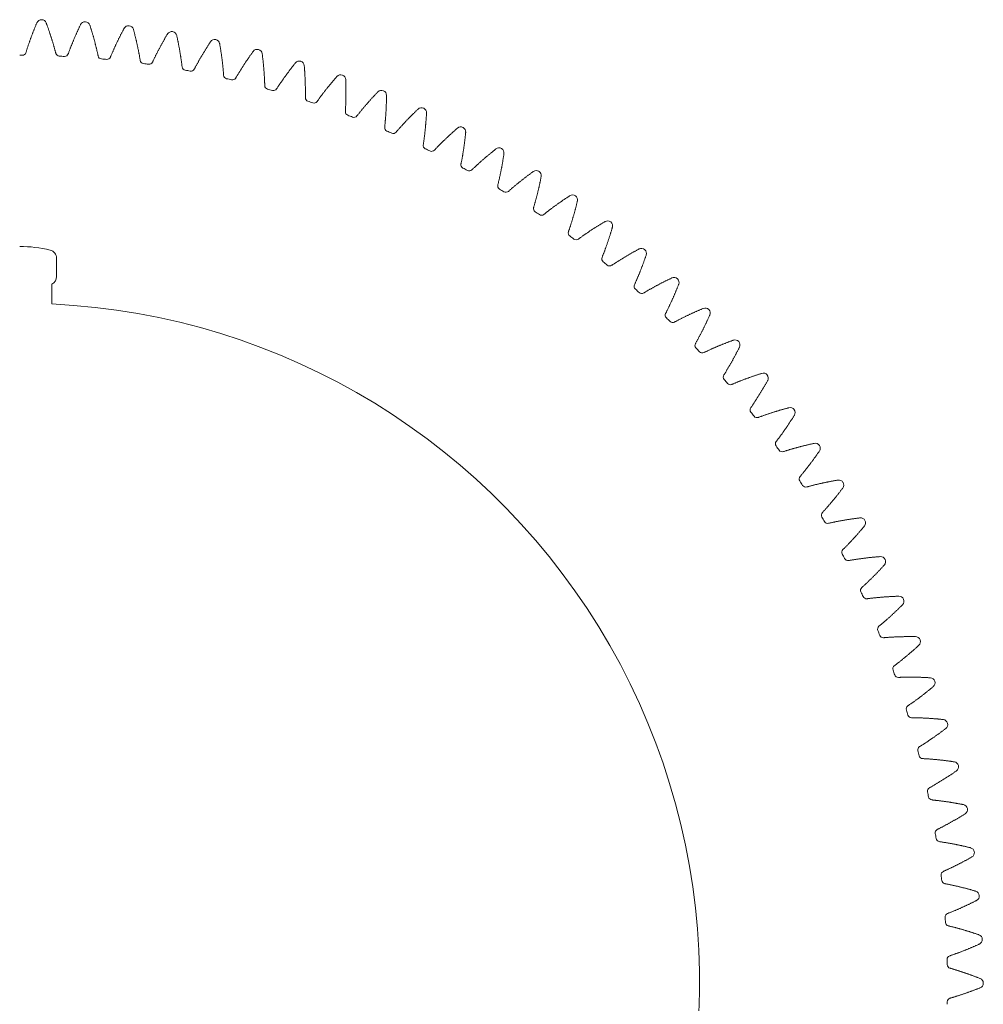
# Model space of a CAD drawing. Header units: inches. Extents: x -90 to 90, y -90 to 90.
# Drawn here: x 0 to 90, y -2 to 90 of the extents above; entities that cross this region are included whole.
import ezdxf

# ---------------------------------------------------------------- set-up
doc = ezdxf.new("R2010")
doc.units = ezdxf.units.IN
doc.header["$MEASUREMENT"] = 0
doc.layers.add('1', color=7, linetype='Continuous')

msp = doc.modelspace()

# ---------------------------------------------------------------- linework, layer by layer
at = {"layer": '1', "color": 7, "linetype": 'Continuous', "lineweight": 18}
for p, q in [((3.45, 67.682), (3.45, 66)), ((3.011, 65.286), (3.011, 63.429))]:
    msp.add_line(p, q, dxfattribs=at)
for centre, radius, start, end in [((2.033, 89.517), 0.46, 88.69928, 157.00375), ((0, 0), 90, 88.69565, 88.69928), ((6.105, 89.332), 0.46, 86.09058, 154.39505), ((0, 0), 90, 86.08696, 86.09058), ((10.164, 88.961), 0.46, 83.48189, 151.78636), ((0, 0), 90, 83.47826, 83.48189), ((14.203, 88.406), 0.46, 80.87319, 149.17766), ((0, 0), 90, 80.86957, 80.87319), ((18.212, 87.668), 0.46, 78.2645, 146.56897), ((0, 0), 90, 78.26087, 78.2645), ((0, 0), 86.65, 89.83979, 90), ((0.243, 87), 0.35, 269.83979, 342.83662), ((0, 0), 86.65, 87.23109, 87.3913), ((4.203, 86.898), 0.35, 267.23109, 340.22792), ((8.154, 86.617), 0.35, 264.62239, 337.61923), ((22.183, 86.749), 0.46, 75.6558, 143.96027), ((0, 0), 90, 75.65217, 75.6558), ((0, 0), 86.65, 84.62239, 84.78261), ((0, 0), 86.65, 82.0137, 82.17391), ((12.087, 86.156), 0.35, 262.0137, 335.01053), ((26.109, 85.649), 0.46, 73.0471, 141.35158), ((0, 0), 90, 73.04348, 73.0471), ((0, 0), 86.65, 79.405, 79.56522), ((15.996, 85.517), 0.35, 259.405, 332.40184), ((29.98, 84.372), 0.46, 70.43841, 138.74288), ((0, 0), 90, 70.43478, 70.43841), ((0, 0), 86.65, 76.79631, 76.95652), ((19.872, 84.7), 0.35, 256.79631, 329.79314), ((0, 0), 86.65, 74.18761, 74.34783), ((23.706, 83.708), 0.35, 254.18761, 327.18445), ((33.789, 82.92), 0.46, 67.82971, 136.13418), ((0, 0), 90, 67.82609, 67.82971), ((0, 0), 86.65, 71.57892, 71.73913), ((27.492, 82.542), 0.35, 251.57892, 324.57575), ((0, 0), 86.65, 68.97022, 69.13044), ((31.22, 81.205), 0.35, 248.97022, 321.96705), ((37.528, 81.296), 0.46, 65.22102, 133.52549), ((0, 0), 90, 65.21739, 65.22102), ((0, 0), 86.65, 66.36152, 66.52174), ((34.884, 79.7), 0.35, 246.36152, 319.35836), ((41.189, 79.504), 0.46, 62.61232, 130.91679), ((0, 0), 90, 62.6087, 62.61232), ((0, 0), 86.65, 63.75283, 63.91304), ((38.475, 78.03), 0.35, 243.75283, 316.74966), ((44.765, 77.547), 0.46, 60.00363, 128.3081), ((0, 0), 90, 60, 60.00363), ((0, 0), 86.65, 61.14413, 61.30435), ((41.987, 76.198), 0.35, 241.14413, 314.14097), ((48.248, 75.429), 0.46, 57.39493, 125.6994), ((0, 0), 90, 57.3913, 57.39493), ((0, 0), 86.65, 58.53544, 58.69565), ((45.411, 74.208), 0.35, 238.53544, 311.53227), ((51.631, 73.155), 0.46, 54.78623, 123.09071), ((0, 0), 90, 54.78261, 54.78623), ((0, 0), 86.65, 55.92674, 56.08696), ((48.742, 72.064), 0.35, 235.92674, 308.92358), ((54.907, 70.729), 0.46, 52.17754, 120.48201), ((0, 0), 90, 52.17391, 52.17754), ((0, 0), 86.65, 53.31805, 53.47826), ((51.971, 69.771), 0.35, 233.31805, 306.31488), ((58.07, 68.157), 0.46, 49.56884, 117.87332), ((0, 0), 90, 49.56522, 49.56884), ((0, 0), 86.65, 50.70935, 50.86957), ((55.093, 67.333), 0.35, 230.70935, 303.70618), ((61.112, 65.443), 0.46, 46.96015, 115.26462), ((0, 0), 90, 46.95652, 46.96015), ((0, 0), 86.65, 48.10065, 48.26087), ((58.101, 64.756), 0.35, 228.10065, 301.09749), ((64.027, 62.594), 0.46, 44.35145, 112.65593), ((0, 0), 90, 44.34783, 44.35145), ((0, 0), 86.65, 45.49196, 45.65217), ((60.988, 62.044), 0.35, 225.49196, 298.48879), ((66.81, 59.615), 0.46, 41.74276, 110.04723), ((0, 0), 90, 41.73913, 41.74276), ((0, 0), 86.65, 42.88326, 43.04348), ((63.749, 59.204), 0.35, 222.88326, 295.8801), ((0, 0), 86.65, 40.27457, 40.43478), ((69.454, 56.512), 0.46, 39.13406, 107.43853), ((0, 0), 90, 39.13043, 39.13406), ((66.377, 56.241), 0.35, 220.27457, 293.2714), ((71.954, 53.292), 0.46, 36.52537, 104.82984), ((0, 0), 90, 36.52174, 36.52537), ((0, 0), 86.65, 37.66587, 37.82609), ((68.868, 53.162), 0.35, 217.66587, 290.66271), ((0, 0), 86.65, 35.05718, 35.21739), ((71.216, 49.972), 0.35, 215.05718, 288.05401), ((74.305, 49.962), 0.46, 33.91667, 102.22114), ((0, 0), 90, 33.91304, 33.91667), ((76.502, 46.528), 0.46, 31.30797, 99.61245), ((0, 0), 86.65, 32.44848, 32.6087), ((73.417, 46.679), 0.35, 212.44848, 285.44532), ((0, 0), 90, 31.30435, 31.30797), ((0, 0), 86.65, 29.83979, 30), ((78.54, 42.998), 0.46, 28.69928, 97.00375), ((0, 0), 90, 28.69565, 28.69928), ((75.466, 43.289), 0.35, 209.83979, 282.83662), ((0, 0), 86.65, 27.23109, 27.3913), ((77.358, 39.81), 0.35, 207.23109, 280.22792), ((80.416, 39.379), 0.46, 26.09058, 94.39505), ((0, 0), 90, 26.08696, 26.09058), ((0, 0), 86.65, 24.62239, 24.78261), ((79.089, 36.247), 0.35, 204.62239, 277.61923), ((82.125, 35.678), 0.46, 23.48189, 91.78636), ((0, 0), 90, 23.47826, 23.48189), ((0, 0), 86.65, 22.0137, 22.17391), ((80.657, 32.61), 0.35, 202.0137, 275.01053), ((83.664, 31.903), 0.46, 20.87319, 89.17766), ((0, 0), 90, 20.86957, 20.87319), ((0, 0), 86.65, 19.405, 19.56522), ((82.058, 28.905), 0.35, 199.405, 272.40184), ((85.029, 28.062), 0.46, 18.2645, 86.56897), ((0, 0), 90, 18.26087, 18.2645), ((0, 0), 86.65, 16.79631, 16.95652), ((83.288, 25.14), 0.35, 196.79631, 269.79314), ((86.218, 24.163), 0.46, 15.6558, 83.96027), ((0, 0), 90, 15.65217, 15.6558), ((0, 0), 86.65, 14.18761, 14.34783), ((84.346, 21.324), 0.35, 194.18761, 267.18445), ((87.229, 20.214), 0.46, 13.04711, 81.35158), ((0, 0), 90, 13.04348, 13.04711), ((0, 0), 86.65, 11.57892, 11.73913), ((85.229, 17.462), 0.35, 191.57892, 264.57575), ((88.058, 16.223), 0.46, 10.43841, 78.74288), ((0, 0), 90, 10.43478, 10.43841), ((0, 0), 86.65, 8.97022, 9.13044), ((85.936, 13.565), 0.35, 188.97022, 261.96705), ((88.705, 12.198), 0.46, 7.82971, 76.13419), ((0, 0), 90, 7.82609, 7.82971), ((0, 0), 86.65, 6.36152, 6.52174), ((86.464, 9.64), 0.35, 186.36152, 259.35836), ((89.169, 8.148), 0.46, 5.22102, 73.52549), ((0, 0), 90, 5.21739, 5.22102), ((0, 0), 86.65, 3.75283, 3.91304), ((86.813, 5.694), 0.35, 183.75283, 256.74966), ((89.447, 4.081), 0.46, 2.61232, 70.91679), ((0, 0), 90, 2.6087, 2.61232), ((0, 0), 86.65, 1.14413, 1.30435), ((86.983, 1.737), 0.35, 181.14413, 254.14097), ((89.54, 0.006), 0.46, 0.00363, 68.3081), ((0, 0), 90, 0, 0.00363)]:
    msp.add_arc(centre, radius, start, end, dxfattribs=at)
at = {"layer": '1', "color": 7, "linetype": 'Continuous', "lineweight": 18, "extrusion": (0, 0, -1)}
for centre, radius, start, end in [((0, 0), 90, 91.30435, 91.30797), ((-2.044, 89.517), 0.46, 91.30797, 159.61245), ((0, 0), 90, 93.91304, 93.91667), ((-6.116, 89.331), 0.46, 93.91667, 162.22114), ((0, 0), 90, 96.52174, 96.52537), ((-10.176, 88.96), 0.46, 96.52537, 164.82984), ((0, 0), 90, 99.13043, 99.13406), ((-14.214, 88.405), 0.46, 99.13406, 167.43853), ((0, 0), 90, 101.73913, 101.74276), ((-18.223, 87.666), 0.46, 101.74276, 170.04723), ((-3.717, 86.921), 0.35, 272.44848, 345.44532), ((0, 0), 86.65, 92.44848, 92.6087), ((-7.669, 86.661), 0.35, 275.05718, 348.05401), ((0, 0), 90, 104.34783, 104.35145), ((-22.194, 86.746), 0.46, 104.35145, 172.65593), ((0, 0), 86.65, 95.05718, 95.21739), ((-11.605, 86.222), 0.35, 277.66587, 350.66271), ((0, 0), 86.65, 97.66587, 97.82609), ((-15.518, 85.605), 0.35, 280.27457, 353.2714), ((0, 0), 90, 106.95652, 106.96015), ((-26.119, 85.646), 0.46, 106.96015, 175.26462), ((0, 0), 86.65, 100.27457, 100.43478), ((-19.398, 84.81), 0.35, 282.88326, 355.8801), ((0, 0), 90, 109.56522, 109.56884), ((-29.99, 84.368), 0.46, 109.56884, 177.87332), ((0, 0), 86.65, 102.88326, 103.04348), ((-23.238, 83.839), 0.35, 285.49196, 358.48879), ((0, 0), 86.65, 105.49196, 105.65217), ((0, 0), 90, 112.17391, 112.17754), ((-33.799, 82.916), 0.46, 112.17754, 180.48201), ((-27.03, 82.695), 0.35, 288.10065, 1.09749), ((0, 0), 86.65, 108.10065, 108.26087), ((-30.766, 81.379), 0.35, 290.70935, 3.70618), ((0, 0), 86.65, 110.70935, 110.86956), ((0, 0), 90, 114.78261, 114.78624), ((-37.538, 81.291), 0.46, 114.78624, 183.09071), ((-34.438, 79.894), 0.35, 293.31805, 6.31488), ((0, 0), 86.65, 113.31805, 113.47826), ((0, 0), 90, 117.3913, 117.39493), ((-41.199, 79.499), 0.46, 117.39493, 185.6994), ((-38.038, 78.244), 0.35, 295.92674, 8.92358), ((0, 0), 86.65, 115.92674, 116.08696), ((0, 0), 90, 120, 120.00363), ((-44.775, 77.541), 0.46, 120.00363, 188.3081), ((-41.56, 76.431), 0.35, 298.53544, 11.53227), ((0, 0), 86.65, 118.53544, 118.69565), ((0, 0), 90, 122.6087, 122.61232), ((-48.258, 75.423), 0.46, 122.61232, 190.91679), ((-44.996, 74.461), 0.35, 301.14413, 14.14097), ((0, 0), 86.65, 121.14413, 121.30435), ((0, 0), 90, 125.21739, 125.22102), ((-51.641, 73.148), 0.46, 125.22102, 193.52549), ((-48.338, 72.335), 0.35, 303.75283, 16.74966), ((0, 0), 86.65, 123.75283, 123.91304), ((0, 0), 90, 127.82609, 127.82971), ((-54.916, 70.722), 0.46, 127.82971, 196.13419), ((-51.58, 70.06), 0.35, 306.36152, 19.35836), ((0, 0), 86.65, 126.36152, 126.52174), ((0, 56.8), 12, 90, 103.68638), ((-2.65, 67.682), 0.8, 103.68638, 180), ((0, 0), 90, 130.43478, 130.43841), ((-58.078, 68.149), 0.46, 130.43841, 198.74288), ((-54.716, 67.64), 0.35, 308.97022, 21.96705), ((0, 0), 86.65, 128.97022, 129.13043), ((-2.65, 66), 0.8, 180, 243.17609), ((0, 0), 90, 133.04348, 133.0471), ((-61.12, 65.435), 0.46, 133.0471, 201.35158), ((-57.738, 65.08), 0.35, 311.57892, 24.57575), ((0, 0), 86.65, 131.57892, 131.73913), ((0, 0), 63.5, 92.71783, 207.74368), ((-60.64, 62.384), 0.35, 314.18761, 27.18444), ((0, 0), 90, 135.65217, 135.6558), ((-64.035, 62.586), 0.46, 135.6558, 203.96027), ((0, 0), 86.65, 134.18761, 134.34783), ((0, 0), 90, 138.26087, 138.2645), ((-66.817, 59.606), 0.46, 138.2645, 206.56897), ((-63.416, 59.56), 0.35, 316.79631, 29.79314), ((0, 0), 86.65, 136.79631, 136.95652), ((-66.062, 56.612), 0.35, 319.405, 32.40184), ((0, 0), 86.65, 139.405, 139.56522), ((0, 0), 90, 140.86957, 140.87319), ((-69.461, 56.503), 0.46, 140.87319, 209.17766), ((-68.57, 53.546), 0.35, 322.0137, 35.01053), ((0, 0), 86.65, 142.0137, 142.17391), ((0, 0), 90, 143.47826, 143.48189), ((-71.961, 53.283), 0.46, 143.48189, 211.78636), ((-70.936, 50.37), 0.35, 324.62239, 37.61923), ((0, 0), 86.65, 144.62239, 144.78261), ((0, 0), 90, 146.08696, 146.09058), ((-74.311, 49.953), 0.46, 146.09058, 214.39505), ((-73.155, 47.089), 0.35, 327.23109, 40.22792), ((0, 0), 86.65, 147.23109, 147.3913), ((-76.508, 46.519), 0.46, 148.69928, 217.00375), ((0, 0), 90, 148.69565, 148.69928), ((-75.222, 43.711), 0.35, 329.83979, 42.83662), ((0, 0), 86.65, 149.83979, 150), ((-78.546, 42.988), 0.46, 151.30797, 219.61245), ((0, 0), 90, 151.30435, 151.30797), ((-77.134, 40.242), 0.35, 332.44848, 45.44531), ((0, 0), 86.65, 152.44848, 152.6087), ((-80.421, 39.369), 0.46, 153.91667, 222.22114), ((0, 0), 90, 153.91304, 153.91667), ((-78.885, 36.689), 0.35, 335.05718, 48.05401), ((0, 0), 86.65, 155.05718, 155.21739), ((-82.129, 35.668), 0.46, 156.52537, 224.82984), ((0, 0), 90, 156.52174, 156.52537), ((-80.474, 33.061), 0.35, 337.66587, 50.66271), ((0, 0), 86.65, 157.66587, 157.82609), ((-83.668, 31.893), 0.46, 159.13406, 227.43853), ((0, 0), 90, 159.13043, 159.13406), ((-81.895, 29.364), 0.35, 340.27457, 53.2714), ((0, 0), 86.65, 160.27457, 160.43478), ((-85.033, 28.051), 0.46, 161.74276, 230.04723), ((0, 0), 90, 161.73913, 161.74276), ((-83.147, 25.606), 0.35, 342.88326, 55.8801), ((0, 0), 86.65, 162.88326, 163.04348), ((-86.221, 24.152), 0.46, 164.35145, 232.65593), ((0, 0), 90, 164.34783, 164.35145), ((-84.226, 21.795), 0.35, 345.49196, 58.48879), ((0, 0), 86.65, 165.49196, 165.65217), ((-87.231, 20.203), 0.46, 166.96015, 235.26462), ((0, 0), 90, 166.95652, 166.96015), ((-85.13, 17.939), 0.35, 348.10065, 61.09749), ((0, 0), 86.65, 168.10065, 168.26087), ((-88.06, 16.212), 0.46, 169.56884, 237.87332), ((0, 0), 90, 169.56522, 169.56884), ((-85.859, 14.046), 0.35, 350.70935, 63.70618), ((0, 0), 86.65, 170.70935, 170.86956), ((-88.707, 12.187), 0.46, 172.17754, 240.48201), ((0, 0), 90, 172.17391, 172.17754), ((-86.409, 10.123), 0.35, 353.31805, 66.31488), ((0, 0), 86.65, 173.31805, 173.47826), ((-89.17, 8.137), 0.46, 174.78624, 243.09071), ((0, 0), 90, 174.78261, 174.78624), ((-86.78, 6.18), 0.35, 355.92674, 68.92358), ((0, 0), 86.65, 175.92674, 176.08696), ((-89.447, 4.07), 0.46, 177.39493, 245.6994), ((0, 0), 90, 177.3913, 177.39493), ((-86.972, 2.224), 0.35, 358.53544, 71.53227), ((0, 0), 86.65, 178.53544, 178.69565), ((0, 0), 90, 180, 180.00363), ((-89.54, -0.006), 0.46, 180.00363, 248.3081), ((0, 0), 86.65, 181.14413, 181.30435), ((-86.983, -1.737), 0.35, 1.14413, 74.14097)]:
    msp.add_arc(centre, radius, start, end, dxfattribs=at)
at = {"layer": '1', "color": 7, "linetype": 'Continuous', "lineweight": 18}
for points in [[(0.578, 86.896), (0.587, 86.925), (0.607, 86.991), (0.64, 87.094), (0.675, 87.206), (0.712, 87.317), (0.748, 87.429), (0.786, 87.54), (0.823, 87.651), (0.862, 87.763), (0.901, 87.874), (0.94, 87.985), (0.98, 88.096), (1.02, 88.208), (1.061, 88.319), (1.103, 88.43), (1.145, 88.541), (1.187, 88.652), (1.23, 88.763), (1.273, 88.874), (1.317, 88.985), (1.361, 89.096), (1.406, 89.207), (1.451, 89.318), (1.497, 89.429), (1.543, 89.54), (1.581, 89.629), (1.603, 89.681), (1.609, 89.697)], [(3.378, 86.833), (3.37, 86.862), (3.353, 86.929), (3.325, 87.033), (3.295, 87.146), (3.263, 87.259), (3.232, 87.372), (3.2, 87.485), (3.167, 87.598), (3.134, 87.711), (3.1, 87.824), (3.066, 87.937), (3.031, 88.05), (2.995, 88.163), (2.96, 88.275), (2.923, 88.388), (2.887, 88.501), (2.849, 88.614), (2.812, 88.727), (2.773, 88.84), (2.735, 88.953), (2.695, 89.066), (2.656, 89.179), (2.616, 89.292), (2.575, 89.405), (2.534, 89.518), (2.501, 89.608), (2.481, 89.661), (2.475, 89.677)], [(4.532, 86.78), (4.542, 86.808), (4.566, 86.873), (4.603, 86.975), (4.644, 87.085), (4.685, 87.194), (4.727, 87.304), (4.769, 87.413), (4.812, 87.523), (4.855, 87.632), (4.899, 87.742), (4.944, 87.851), (4.989, 87.96), (5.034, 88.07), (5.08, 88.179), (5.126, 88.288), (5.173, 88.397), (5.221, 88.506), (5.268, 88.615), (5.317, 88.724), (5.366, 88.833), (5.415, 88.942), (5.465, 89.051), (5.515, 89.16), (5.566, 89.268), (5.617, 89.377), (5.658, 89.464), (5.683, 89.516), (5.69, 89.53)], [(7.327, 86.589), (7.32, 86.618), (7.306, 86.686), (7.283, 86.792), (7.258, 86.906), (7.232, 87.02), (7.205, 87.134), (7.178, 87.249), (7.151, 87.363), (7.122, 87.477), (7.094, 87.592), (7.065, 87.706), (7.035, 87.82), (7.005, 87.935), (6.974, 88.049), (6.943, 88.164), (6.912, 88.278), (6.88, 88.393), (6.847, 88.507), (6.814, 88.622), (6.78, 88.736), (6.746, 88.851), (6.712, 88.966), (6.677, 89.08), (6.642, 89.195), (6.606, 89.309), (6.576, 89.402), (6.559, 89.456), (6.554, 89.471)], [(8.477, 86.484), (8.489, 86.512), (8.515, 86.576), (8.557, 86.675), (8.603, 86.783), (8.649, 86.891), (8.696, 86.998), (8.743, 87.106), (8.791, 87.213), (8.839, 87.321), (8.888, 87.428), (8.937, 87.535), (8.987, 87.642), (9.037, 87.749), (9.088, 87.856), (9.139, 87.963), (9.191, 88.07), (9.244, 88.177), (9.296, 88.284), (9.35, 88.39), (9.403, 88.497), (9.458, 88.603), (9.512, 88.71), (9.567, 88.816), (9.623, 88.923), (9.679, 89.029), (9.724, 89.114), (9.751, 89.164), (9.759, 89.179)], [(11.26, 86.166), (11.255, 86.195), (11.244, 86.264), (11.226, 86.37), (11.205, 86.486), (11.185, 86.601), (11.164, 86.716), (11.142, 86.832), (11.119, 86.947), (11.097, 87.062), (11.073, 87.178), (11.049, 87.294), (11.025, 87.409), (11, 87.525), (10.975, 87.641), (10.949, 87.756), (10.922, 87.872), (10.896, 87.988), (10.868, 88.104), (10.84, 88.22), (10.812, 88.336), (10.783, 88.452), (10.754, 88.568), (10.724, 88.684), (10.694, 88.8), (10.664, 88.916), (10.639, 89.01), (10.624, 89.064), (10.62, 89.08)], [(12.405, 86.008), (12.417, 86.036), (12.447, 86.098), (12.493, 86.196), (12.544, 86.302), (12.595, 86.407), (12.646, 86.512), (12.698, 86.618), (12.751, 86.723), (12.804, 86.828), (12.858, 86.933), (12.912, 87.038), (12.967, 87.142), (13.022, 87.247), (13.077, 87.352), (13.134, 87.456), (13.19, 87.56), (13.247, 87.665), (13.305, 87.769), (13.363, 87.873), (13.421, 87.977), (13.48, 88.081), (13.54, 88.185), (13.6, 88.289), (13.66, 88.392), (13.721, 88.496), (13.77, 88.579), (13.799, 88.628), (13.808, 88.642)], [(15.17, 85.564), (15.167, 85.594), (15.158, 85.663), (15.145, 85.77), (15.13, 85.886), (15.115, 86.002), (15.099, 86.118), (15.082, 86.234), (15.065, 86.351), (15.048, 86.467), (15.03, 86.584), (15.011, 86.7), (14.992, 86.817), (14.972, 86.934), (14.952, 87.05), (14.932, 87.167), (14.911, 87.284), (14.889, 87.401), (14.867, 87.518), (14.845, 87.635), (14.822, 87.752), (14.798, 87.869), (14.774, 87.987), (14.75, 88.104), (14.725, 88.221), (14.7, 88.339), (14.679, 88.433), (14.667, 88.488), (14.663, 88.505)], [(16.306, 85.355), (16.32, 85.381), (16.353, 85.443), (16.403, 85.538), (16.459, 85.641), (16.514, 85.744), (16.571, 85.847), (16.628, 85.95), (16.685, 86.052), (16.743, 86.155), (16.801, 86.257), (16.86, 86.36), (16.919, 86.462), (16.979, 86.564), (17.04, 86.666), (17.1, 86.768), (17.162, 86.869), (17.224, 86.971), (17.286, 87.073), (17.349, 87.174), (17.412, 87.275), (17.475, 87.376), (17.54, 87.477), (17.604, 87.578), (17.669, 87.679), (17.735, 87.78), (17.788, 87.861), (17.819, 87.908), (17.828, 87.922)], [(19.049, 84.785), (19.047, 84.815), (19.042, 84.884), (19.033, 84.992), (19.024, 85.108), (19.013, 85.225), (19.003, 85.342), (18.992, 85.459), (18.98, 85.576), (18.968, 85.693), (18.955, 85.81), (18.942, 85.927), (18.928, 86.044), (18.914, 86.162), (18.899, 86.28), (18.884, 86.397), (18.868, 86.515), (18.852, 86.633), (18.835, 86.751), (18.818, 86.869), (18.8, 86.987), (18.782, 87.105), (18.764, 87.223), (18.745, 87.341), (18.725, 87.46), (18.705, 87.578), (18.689, 87.673), (18.679, 87.729), (18.676, 87.746)], [(20.174, 84.524), (20.19, 84.55), (20.225, 84.61), (20.28, 84.703), (20.339, 84.803), (20.4, 84.904), (20.461, 85.004), (20.522, 85.104), (20.584, 85.204), (20.647, 85.304), (20.71, 85.403), (20.773, 85.503), (20.837, 85.602), (20.902, 85.701), (20.967, 85.8), (21.032, 85.899), (21.098, 85.998), (21.164, 86.097), (21.231, 86.196), (21.298, 86.294), (21.366, 86.392), (21.434, 86.49), (21.503, 86.588), (21.572, 86.686), (21.642, 86.784), (21.712, 86.882), (21.768, 86.96), (21.802, 87.006), (21.811, 87.019)], [(22.888, 83.83), (22.887, 83.86), (22.885, 83.929), (22.882, 84.037), (22.878, 84.154), (22.873, 84.271), (22.867, 84.388), (22.861, 84.506), (22.855, 84.623), (22.848, 84.741), (22.841, 84.858), (22.833, 84.976), (22.824, 85.094), (22.816, 85.212), (22.806, 85.33), (22.796, 85.448), (22.786, 85.566), (22.775, 85.685), (22.764, 85.803), (22.752, 85.922), (22.74, 86.041), (22.727, 86.16), (22.714, 86.279), (22.7, 86.398), (22.686, 86.517), (22.672, 86.636), (22.66, 86.732), (22.653, 86.788), (22.65, 86.805)], [(24.001, 83.518), (24.017, 83.544), (24.055, 83.602), (24.114, 83.692), (24.178, 83.79), (24.243, 83.887), (24.309, 83.985), (24.374, 84.082), (24.441, 84.179), (24.508, 84.276), (24.575, 84.372), (24.643, 84.469), (24.712, 84.565), (24.781, 84.661), (24.85, 84.757), (24.92, 84.853), (24.99, 84.949), (25.061, 85.044), (25.132, 85.14), (25.204, 85.235), (25.276, 85.33), (25.349, 85.425), (25.422, 85.52), (25.495, 85.615), (25.569, 85.709), (25.643, 85.803), (25.704, 85.879), (25.739, 85.923), (25.749, 85.936)], [(26.68, 82.701), (26.68, 82.731), (26.682, 82.801), (26.683, 82.909), (26.684, 83.026), (26.685, 83.143), (26.685, 83.26), (26.684, 83.378), (26.683, 83.495), (26.681, 83.613), (26.679, 83.731), (26.677, 83.849), (26.674, 83.967), (26.67, 84.085), (26.666, 84.203), (26.662, 84.322), (26.657, 84.441), (26.651, 84.559), (26.646, 84.678), (26.639, 84.797), (26.632, 84.917), (26.625, 85.036), (26.617, 85.155), (26.609, 85.275), (26.601, 85.395), (26.591, 85.514), (26.584, 85.611), (26.579, 85.667), (26.578, 85.684)], [(27.777, 82.339), (27.795, 82.364), (27.835, 82.42), (27.898, 82.508), (27.967, 82.602), (28.036, 82.697), (28.106, 82.791), (28.176, 82.885), (28.247, 82.979), (28.318, 83.073), (28.39, 83.166), (28.462, 83.26), (28.535, 83.353), (28.608, 83.446), (28.682, 83.538), (28.756, 83.631), (28.831, 83.723), (28.906, 83.816), (28.981, 83.908), (29.057, 84), (29.134, 84.091), (29.21, 84.183), (29.288, 84.274), (29.365, 84.365), (29.444, 84.456), (29.522, 84.547), (29.586, 84.62), (29.623, 84.663), (29.634, 84.675)], [(30.416, 81.401), (30.418, 81.431), (30.423, 81.5), (30.429, 81.608), (30.435, 81.725), (30.441, 81.842), (30.446, 81.959), (30.451, 82.077), (30.456, 82.194), (30.459, 82.312), (30.463, 82.43), (30.466, 82.548), (30.468, 82.666), (30.47, 82.784), (30.471, 82.903), (30.472, 83.021), (30.473, 83.14), (30.473, 83.259), (30.472, 83.378), (30.471, 83.497), (30.47, 83.616), (30.468, 83.736), (30.466, 83.856), (30.463, 83.975), (30.46, 84.095), (30.456, 84.215), (30.453, 84.312), (30.451, 84.369), (30.45, 84.385)], [(31.496, 80.99), (31.515, 81.013), (31.557, 81.068), (31.624, 81.153), (31.697, 81.244), (31.771, 81.335), (31.845, 81.426), (31.919, 81.517), (31.994, 81.607), (32.07, 81.698), (32.146, 81.788), (32.222, 81.878), (32.299, 81.968), (32.377, 82.057), (32.454, 82.146), (32.533, 82.236), (32.611, 82.324), (32.691, 82.413), (32.77, 82.502), (32.85, 82.59), (32.931, 82.678), (33.012, 82.766), (33.093, 82.854), (33.175, 82.941), (33.257, 83.029), (33.34, 83.116), (33.407, 83.186), (33.446, 83.227), (33.457, 83.239)], [(34.09, 79.932), (34.093, 79.963), (34.101, 80.031), (34.112, 80.139), (34.123, 80.255), (34.135, 80.372), (34.145, 80.489), (34.155, 80.606), (34.165, 80.723), (34.174, 80.84), (34.183, 80.958), (34.191, 81.075), (34.199, 81.193), (34.206, 81.311), (34.213, 81.43), (34.219, 81.548), (34.225, 81.667), (34.23, 81.786), (34.235, 81.905), (34.24, 82.024), (34.244, 82.143), (34.248, 82.262), (34.251, 82.382), (34.253, 82.502), (34.256, 82.622), (34.258, 82.742), (34.259, 82.839), (34.259, 82.895), (34.259, 82.912)], [(35.149, 79.472), (35.169, 79.495), (35.214, 79.547), (35.285, 79.629), (35.362, 79.717), (35.44, 79.805), (35.518, 79.892), (35.597, 79.98), (35.676, 80.067), (35.755, 80.153), (35.835, 80.24), (35.916, 80.326), (35.996, 80.413), (36.078, 80.498), (36.16, 80.584), (36.242, 80.67), (36.325, 80.755), (36.408, 80.84), (36.491, 80.925), (36.575, 81.009), (36.66, 81.094), (36.745, 81.178), (36.83, 81.262), (36.916, 81.346), (37.002, 81.429), (37.088, 81.512), (37.158, 81.579), (37.199, 81.618), (37.211, 81.63)], [(37.693, 78.298), (37.697, 78.328), (37.708, 78.396), (37.724, 78.503), (37.741, 78.619), (37.757, 78.735), (37.773, 78.851), (37.789, 78.967), (37.804, 79.084), (37.818, 79.201), (37.832, 79.318), (37.846, 79.435), (37.859, 79.553), (37.872, 79.67), (37.884, 79.788), (37.895, 79.906), (37.907, 80.024), (37.917, 80.143), (37.928, 80.261), (37.938, 80.38), (37.947, 80.499), (37.956, 80.618), (37.965, 80.738), (37.973, 80.857), (37.981, 80.977), (37.988, 81.097), (37.994, 81.194), (37.997, 81.25), (37.998, 81.267)], [(38.73, 77.79), (38.751, 77.812), (38.798, 77.862), (38.873, 77.941), (38.954, 78.025), (39.035, 78.109), (39.117, 78.193), (39.2, 78.277), (39.283, 78.36), (39.366, 78.443), (39.45, 78.526), (39.534, 78.608), (39.619, 78.691), (39.704, 78.773), (39.79, 78.855), (39.876, 78.936), (39.962, 79.018), (40.049, 79.099), (40.137, 79.18), (40.225, 79.261), (40.313, 79.341), (40.401, 79.421), (40.49, 79.501), (40.58, 79.581), (40.67, 79.661), (40.76, 79.74), (40.833, 79.803), (40.875, 79.841), (40.888, 79.851)], [(41.217, 76.501), (41.223, 76.531), (41.237, 76.599), (41.258, 76.705), (41.28, 76.82), (41.302, 76.935), (41.323, 77.05), (41.344, 77.166), (41.364, 77.281), (41.384, 77.398), (41.403, 77.514), (41.422, 77.63), (41.44, 77.747), (41.458, 77.864), (41.476, 77.981), (41.493, 78.099), (41.51, 78.216), (41.526, 78.334), (41.542, 78.452), (41.557, 78.57), (41.572, 78.689), (41.586, 78.807), (41.6, 78.926), (41.614, 79.045), (41.627, 79.164), (41.64, 79.284), (41.65, 79.38), (41.655, 79.436), (41.657, 79.453)], [(42.231, 75.947), (42.252, 75.968), (42.302, 76.016), (42.38, 76.091), (42.465, 76.171), (42.55, 76.251), (42.636, 76.331), (42.722, 76.411), (42.809, 76.491), (42.896, 76.57), (42.983, 76.649), (43.071, 76.728), (43.16, 76.806), (43.248, 76.884), (43.338, 76.962), (43.427, 77.04), (43.518, 77.117), (43.608, 77.194), (43.699, 77.271), (43.79, 77.348), (43.882, 77.424), (43.974, 77.5), (44.067, 77.576), (44.16, 77.652), (44.253, 77.727), (44.347, 77.802), (44.423, 77.862), (44.467, 77.897), (44.48, 77.908)], [(44.656, 74.546), (44.664, 74.575), (44.681, 74.642), (44.706, 74.747), (44.734, 74.861), (44.761, 74.975), (44.787, 75.089), (44.813, 75.204), (44.839, 75.319), (44.864, 75.434), (44.888, 75.549), (44.912, 75.665), (44.936, 75.78), (44.959, 75.896), (44.982, 76.013), (45.005, 76.129), (45.027, 76.246), (45.048, 76.363), (45.069, 76.48), (45.09, 76.597), (45.11, 76.715), (45.13, 76.833), (45.149, 76.951), (45.168, 77.069), (45.187, 77.188), (45.205, 77.307), (45.219, 77.402), (45.228, 77.458), (45.23, 77.475)], [(45.644, 73.946), (45.666, 73.966), (45.718, 74.012), (45.799, 74.083), (45.888, 74.159), (45.977, 74.236), (46.066, 74.312), (46.156, 74.388), (46.246, 74.463), (46.336, 74.538), (46.427, 74.613), (46.519, 74.688), (46.611, 74.762), (46.703, 74.836), (46.796, 74.91), (46.889, 74.983), (46.982, 75.056), (47.076, 75.129), (47.171, 75.202), (47.265, 75.274), (47.361, 75.347), (47.456, 75.418), (47.552, 75.49), (47.648, 75.561), (47.745, 75.632), (47.842, 75.703), (47.92, 75.76), (47.966, 75.793), (47.98, 75.802)], [(48.003, 72.436), (48.012, 72.465), (48.032, 72.532), (48.062, 72.635), (48.095, 72.748), (48.127, 72.86), (48.158, 72.973), (48.19, 73.086), (48.22, 73.2), (48.25, 73.314), (48.28, 73.428), (48.31, 73.542), (48.339, 73.657), (48.367, 73.771), (48.395, 73.886), (48.423, 74.002), (48.45, 74.117), (48.477, 74.233), (48.503, 74.349), (48.529, 74.466), (48.555, 74.582), (48.58, 74.699), (48.605, 74.816), (48.629, 74.934), (48.653, 75.051), (48.677, 75.169), (48.696, 75.264), (48.706, 75.319), (48.709, 75.336)], [(48.962, 71.792), (48.985, 71.811), (49.039, 71.854), (49.124, 71.921), (49.216, 71.994), (49.308, 72.066), (49.4, 72.138), (49.493, 72.21), (49.587, 72.281), (49.681, 72.352), (49.775, 72.423), (49.87, 72.493), (49.965, 72.563), (50.061, 72.633), (50.157, 72.702), (50.253, 72.771), (50.35, 72.84), (50.447, 72.909), (50.545, 72.977), (50.643, 73.045), (50.741, 73.113), (50.84, 73.18), (50.939, 73.247), (51.038, 73.314), (51.138, 73.381), (51.238, 73.447), (51.319, 73.5), (51.366, 73.531), (51.38, 73.54)], [(51.25, 70.176), (51.26, 70.205), (51.283, 70.27), (51.318, 70.372), (51.356, 70.483), (51.393, 70.594), (51.43, 70.706), (51.466, 70.817), (51.502, 70.929), (51.537, 71.042), (51.572, 71.154), (51.607, 71.267), (51.641, 71.38), (51.675, 71.494), (51.708, 71.607), (51.741, 71.721), (51.773, 71.835), (51.806, 71.95), (51.837, 72.065), (51.868, 72.18), (51.899, 72.295), (51.93, 72.411), (51.96, 72.527), (51.99, 72.643), (52.019, 72.759), (52.048, 72.876), (52.071, 72.969), (52.084, 73.025), (52.088, 73.041)], [(52.179, 69.489), (52.203, 69.507), (52.259, 69.548), (52.346, 69.611), (52.441, 69.679), (52.537, 69.747), (52.633, 69.815), (52.729, 69.882), (52.825, 69.949), (52.922, 70.016), (53.02, 70.082), (53.118, 70.148), (53.216, 70.214), (53.315, 70.279), (53.414, 70.344), (53.513, 70.409), (53.613, 70.473), (53.713, 70.537), (53.814, 70.601), (53.915, 70.664), (54.016, 70.728), (54.118, 70.791), (54.22, 70.853), (54.322, 70.915), (54.425, 70.977), (54.528, 71.039), (54.611, 71.088), (54.66, 71.117), (54.674, 71.125)], [(54.391, 67.771), (54.402, 67.799), (54.428, 67.863), (54.468, 67.964), (54.511, 68.073), (54.553, 68.182), (54.595, 68.292), (54.636, 68.401), (54.677, 68.512), (54.717, 68.622), (54.757, 68.733), (54.797, 68.844), (54.836, 68.956), (54.875, 69.067), (54.914, 69.18), (54.952, 69.292), (54.989, 69.405), (55.027, 69.517), (55.063, 69.631), (55.1, 69.744), (55.136, 69.858), (55.172, 69.972), (55.207, 70.086), (55.242, 70.201), (55.277, 70.316), (55.311, 70.431), (55.338, 70.524), (55.354, 70.578), (55.358, 70.594)], [(55.287, 67.042), (55.312, 67.059), (55.37, 67.097), (55.46, 67.156), (55.558, 67.22), (55.657, 67.284), (55.756, 67.347), (55.855, 67.41), (55.954, 67.472), (56.054, 67.534), (56.155, 67.596), (56.256, 67.658), (56.357, 67.719), (56.458, 67.78), (56.56, 67.84), (56.662, 67.9), (56.765, 67.96), (56.868, 68.019), (56.971, 68.079), (57.075, 68.137), (57.179, 68.196), (57.284, 68.254), (57.388, 68.312), (57.493, 68.369), (57.599, 68.427), (57.705, 68.483), (57.79, 68.529), (57.84, 68.555), (57.855, 68.563)], [(57.419, 65.225), (57.432, 65.253), (57.461, 65.316), (57.505, 65.414), (57.552, 65.521), (57.6, 65.628), (57.646, 65.736), (57.693, 65.844), (57.738, 65.952), (57.784, 66.061), (57.829, 66.17), (57.874, 66.279), (57.918, 66.388), (57.962, 66.498), (58.005, 66.608), (58.049, 66.719), (58.091, 66.83), (58.134, 66.941), (58.176, 67.052), (58.217, 67.164), (58.258, 67.276), (58.299, 67.388), (58.34, 67.501), (58.38, 67.614), (58.42, 67.727), (58.459, 67.841), (58.49, 67.932), (58.509, 67.986), (58.514, 68.001)], [(58.281, 64.456), (58.307, 64.472), (58.367, 64.507), (58.46, 64.563), (58.56, 64.622), (58.661, 64.681), (58.763, 64.74), (58.865, 64.798), (58.967, 64.856), (59.07, 64.913), (59.173, 64.97), (59.277, 65.027), (59.38, 65.084), (59.485, 65.14), (59.589, 65.195), (59.694, 65.251), (59.799, 65.306), (59.905, 65.361), (60.011, 65.415), (60.117, 65.469), (60.224, 65.523), (60.331, 65.576), (60.438, 65.629), (60.546, 65.682), (60.654, 65.734), (60.762, 65.786), (60.849, 65.828), (60.9, 65.852), (60.915, 65.859)], [(60.329, 62.544), (60.342, 62.571), (60.374, 62.633), (60.423, 62.729), (60.475, 62.834), (60.527, 62.939), (60.579, 63.044), (60.63, 63.15), (60.68, 63.256), (60.731, 63.362), (60.781, 63.469), (60.83, 63.576), (60.88, 63.683), (60.928, 63.791), (60.977, 63.899), (61.025, 64.008), (61.073, 64.117), (61.12, 64.226), (61.167, 64.335), (61.214, 64.445), (61.26, 64.555), (61.306, 64.665), (61.352, 64.776), (61.397, 64.887), (61.442, 64.998), (61.486, 65.11), (61.522, 65.2), (61.542, 65.252), (61.548, 65.268)], [(61.155, 61.737), (61.181, 61.751), (61.242, 61.784), (61.337, 61.835), (61.441, 61.89), (61.545, 61.944), (61.649, 61.998), (61.753, 62.051), (61.858, 62.105), (61.963, 62.157), (62.069, 62.21), (62.175, 62.262), (62.281, 62.314), (62.388, 62.365), (62.495, 62.416), (62.602, 62.466), (62.71, 62.516), (62.818, 62.566), (62.926, 62.616), (63.035, 62.665), (63.144, 62.714), (63.253, 62.762), (63.362, 62.81), (63.472, 62.858), (63.583, 62.905), (63.693, 62.952), (63.782, 62.99), (63.834, 63.012), (63.85, 63.018)], [(63.113, 59.734), (63.128, 59.76), (63.162, 59.82), (63.215, 59.914), (63.272, 60.016), (63.329, 60.119), (63.385, 60.222), (63.441, 60.325), (63.497, 60.428), (63.552, 60.532), (63.607, 60.637), (63.661, 60.741), (63.715, 60.847), (63.769, 60.952), (63.822, 61.058), (63.875, 61.164), (63.928, 61.27), (63.98, 61.377), (64.032, 61.484), (64.084, 61.592), (64.135, 61.7), (64.186, 61.808), (64.236, 61.916), (64.286, 62.025), (64.336, 62.134), (64.386, 62.244), (64.425, 62.332), (64.449, 62.384), (64.455, 62.399)], [(63.901, 58.889), (63.928, 58.902), (63.991, 58.932), (64.088, 58.979), (64.194, 59.029), (64.3, 59.079), (64.407, 59.128), (64.514, 59.176), (64.621, 59.225), (64.728, 59.273), (64.836, 59.32), (64.944, 59.367), (65.053, 59.414), (65.162, 59.461), (65.271, 59.507), (65.38, 59.552), (65.49, 59.597), (65.6, 59.642), (65.711, 59.687), (65.821, 59.731), (65.933, 59.775), (66.044, 59.818), (66.156, 59.861), (66.268, 59.904), (66.38, 59.946), (66.492, 59.988), (66.583, 60.022), (66.636, 60.041), (66.652, 60.047)], [(65.766, 56.799), (65.782, 56.825), (65.819, 56.883), (65.877, 56.975), (65.938, 57.074), (66, 57.174), (66.06, 57.274), (66.121, 57.375), (66.181, 57.476), (66.241, 57.577), (66.301, 57.679), (66.36, 57.781), (66.418, 57.884), (66.477, 57.986), (66.535, 58.09), (66.593, 58.193), (66.65, 58.297), (66.707, 58.402), (66.764, 58.506), (66.82, 58.611), (66.877, 58.717), (66.932, 58.822), (66.988, 58.928), (67.043, 59.035), (67.098, 59.142), (67.152, 59.249), (67.196, 59.335), (67.221, 59.386), (67.228, 59.4)], [(66.515, 55.92), (66.543, 55.932), (66.607, 55.959), (66.706, 56.001), (66.814, 56.046), (66.923, 56.091), (67.031, 56.135), (67.14, 56.179), (67.249, 56.222), (67.359, 56.265), (67.469, 56.308), (67.579, 56.35), (67.69, 56.392), (67.8, 56.433), (67.912, 56.474), (68.023, 56.515), (68.135, 56.555), (68.247, 56.595), (68.359, 56.634), (68.472, 56.673), (68.585, 56.712), (68.698, 56.75), (68.812, 56.788), (68.925, 56.826), (69.039, 56.863), (69.154, 56.9), (69.246, 56.929), (69.3, 56.946), (69.316, 56.951)], [(68.283, 53.747), (68.3, 53.772), (68.34, 53.828), (68.401, 53.917), (68.468, 54.014), (68.533, 54.111), (68.599, 54.208), (68.664, 54.306), (68.729, 54.404), (68.793, 54.503), (68.857, 54.601), (68.921, 54.701), (68.984, 54.801), (69.047, 54.901), (69.11, 55.001), (69.172, 55.102), (69.235, 55.203), (69.296, 55.305), (69.358, 55.407), (69.419, 55.509), (69.48, 55.612), (69.54, 55.715), (69.6, 55.818), (69.66, 55.922), (69.72, 56.026), (69.779, 56.131), (69.827, 56.215), (69.854, 56.265), (69.862, 56.279)], [(68.992, 52.834), (69.02, 52.845), (69.085, 52.869), (69.186, 52.907), (69.296, 52.947), (69.406, 52.987), (69.517, 53.026), (69.627, 53.065), (69.739, 53.103), (69.85, 53.141), (69.962, 53.179), (70.074, 53.216), (70.186, 53.252), (70.299, 53.289), (70.412, 53.325), (70.525, 53.36), (70.638, 53.395), (70.752, 53.43), (70.866, 53.464), (70.98, 53.498), (71.095, 53.532), (71.21, 53.565), (71.325, 53.597), (71.44, 53.63), (71.556, 53.662), (71.672, 53.693), (71.765, 53.718), (71.82, 53.733), (71.836, 53.737)], [(70.659, 50.583), (70.677, 50.607), (70.719, 50.662), (70.785, 50.748), (70.855, 50.842), (70.925, 50.935), (70.995, 51.03), (71.064, 51.124), (71.134, 51.219), (71.202, 51.315), (71.271, 51.411), (71.339, 51.507), (71.407, 51.604), (71.474, 51.701), (71.542, 51.799), (71.609, 51.897), (71.675, 51.995), (71.742, 52.094), (71.808, 52.193), (71.873, 52.292), (71.939, 52.392), (72.004, 52.492), (72.069, 52.593), (72.133, 52.694), (72.198, 52.795), (72.262, 52.897), (72.313, 52.979), (72.343, 53.027), (72.352, 53.041)], [(71.325, 49.639), (71.354, 49.649), (71.419, 49.67), (71.522, 49.703), (71.634, 49.738), (71.746, 49.773), (71.858, 49.807), (71.97, 49.841), (72.083, 49.874), (72.196, 49.907), (72.31, 49.939), (72.423, 49.971), (72.537, 50.003), (72.651, 50.034), (72.766, 50.065), (72.88, 50.095), (72.995, 50.125), (73.111, 50.154), (73.226, 50.183), (73.342, 50.212), (73.458, 50.24), (73.574, 50.268), (73.69, 50.295), (73.807, 50.323), (73.924, 50.349), (74.041, 50.375), (74.136, 50.396), (74.191, 50.408), (74.207, 50.412)], [(72.888, 47.315), (72.907, 47.338), (72.952, 47.391), (73.021, 47.474), (73.096, 47.564), (73.17, 47.654), (73.244, 47.745), (73.318, 47.837), (73.391, 47.929), (73.464, 48.021), (73.537, 48.114), (73.609, 48.207), (73.682, 48.3), (73.754, 48.394), (73.825, 48.489), (73.897, 48.584), (73.968, 48.679), (74.038, 48.774), (74.109, 48.87), (74.179, 48.967), (74.249, 49.063), (74.319, 49.161), (74.388, 49.258), (74.457, 49.356), (74.526, 49.454), (74.594, 49.553), (74.649, 49.632), (74.681, 49.679), (74.691, 49.693)], [(73.51, 46.342), (73.539, 46.35), (73.606, 46.368), (73.71, 46.396), (73.824, 46.426), (73.937, 46.456), (74.051, 46.485), (74.164, 46.513), (74.279, 46.541), (74.393, 46.569), (74.508, 46.596), (74.623, 46.623), (74.738, 46.649), (74.853, 46.675), (74.969, 46.701), (75.085, 46.726), (75.201, 46.751), (75.318, 46.775), (75.434, 46.798), (75.551, 46.822), (75.668, 46.845), (75.786, 46.867), (75.903, 46.889), (76.021, 46.911), (76.139, 46.932), (76.258, 46.953), (76.353, 46.97), (76.409, 46.979), (76.425, 46.982)], [(74.966, 43.948), (74.986, 43.971), (75.033, 44.021), (75.106, 44.101), (75.185, 44.188), (75.263, 44.275), (75.341, 44.362), (75.419, 44.45), (75.496, 44.539), (75.574, 44.628), (75.651, 44.717), (75.727, 44.807), (75.804, 44.897), (75.88, 44.987), (75.956, 45.078), (76.031, 45.17), (76.107, 45.262), (76.182, 45.354), (76.256, 45.447), (76.331, 45.54), (76.405, 45.633), (76.479, 45.727), (76.553, 45.821), (76.626, 45.916), (76.7, 46.011), (76.772, 46.106), (76.831, 46.183), (76.865, 46.229), (76.875, 46.242)], [(75.543, 42.948), (75.573, 42.955), (75.64, 42.97), (75.746, 42.993), (75.86, 43.018), (75.975, 43.042), (76.089, 43.066), (76.205, 43.09), (76.32, 43.112), (76.435, 43.135), (76.551, 43.157), (76.667, 43.178), (76.784, 43.199), (76.9, 43.22), (77.017, 43.24), (77.134, 43.26), (77.251, 43.279), (77.368, 43.298), (77.486, 43.317), (77.604, 43.335), (77.722, 43.352), (77.84, 43.369), (77.959, 43.386), (78.078, 43.402), (78.196, 43.418), (78.316, 43.434), (78.411, 43.446), (78.468, 43.453), (78.484, 43.455)], [(76.888, 40.491), (76.91, 40.512), (76.959, 40.561), (77.036, 40.637), (77.118, 40.72), (77.2, 40.803), (77.282, 40.887), (77.364, 40.972), (77.445, 41.056), (77.527, 41.142), (77.607, 41.227), (77.688, 41.314), (77.769, 41.4), (77.849, 41.487), (77.929, 41.575), (78.008, 41.662), (78.088, 41.751), (78.167, 41.84), (78.246, 41.929), (78.324, 42.018), (78.403, 42.108), (78.481, 42.199), (78.559, 42.29), (78.637, 42.381), (78.714, 42.472), (78.791, 42.564), (78.853, 42.639), (78.889, 42.682), (78.9, 42.695)], [(77.42, 39.465), (77.45, 39.47), (77.518, 39.483), (77.624, 39.501), (77.739, 39.521), (77.855, 39.54), (77.971, 39.558), (78.087, 39.576), (78.203, 39.594), (78.32, 39.611), (78.436, 39.628), (78.553, 39.644), (78.67, 39.66), (78.788, 39.675), (78.905, 39.69), (79.023, 39.704), (79.141, 39.718), (79.259, 39.732), (79.377, 39.745), (79.496, 39.758), (79.615, 39.77), (79.734, 39.782), (79.853, 39.793), (79.972, 39.804), (80.092, 39.814), (80.211, 39.824), (80.308, 39.832), (80.364, 39.836), (80.381, 39.838)], [(78.651, 36.949), (78.674, 36.97), (78.725, 37.016), (78.805, 37.089), (78.891, 37.168), (78.977, 37.247), (79.063, 37.327), (79.149, 37.408), (79.234, 37.489), (79.319, 37.57), (79.403, 37.652), (79.488, 37.735), (79.572, 37.818), (79.656, 37.901), (79.74, 37.985), (79.824, 38.069), (79.907, 38.153), (79.99, 38.238), (80.073, 38.324), (80.156, 38.41), (80.238, 38.496), (80.32, 38.583), (80.402, 38.67), (80.484, 38.758), (80.566, 38.846), (80.647, 38.934), (80.712, 39.005), (80.75, 39.047), (80.762, 39.06)], [(79.136, 35.9), (79.166, 35.904), (79.234, 35.913), (79.342, 35.927), (79.458, 35.941), (79.574, 35.955), (79.69, 35.969), (79.807, 35.981), (79.924, 35.994), (80.041, 36.006), (80.159, 36.017), (80.276, 36.028), (80.394, 36.038), (80.512, 36.048), (80.63, 36.058), (80.748, 36.067), (80.867, 36.075), (80.985, 36.083), (81.104, 36.091), (81.223, 36.098), (81.342, 36.105), (81.462, 36.111), (81.581, 36.117), (81.701, 36.123), (81.821, 36.128), (81.941, 36.132), (82.037, 36.135), (82.094, 36.137), (82.111, 36.138)], [(80.252, 33.331), (80.275, 33.35), (80.328, 33.394), (80.412, 33.463), (80.501, 33.539), (80.591, 33.614), (80.68, 33.69), (80.769, 33.767), (80.858, 33.844), (80.947, 33.921), (81.035, 33.999), (81.123, 34.078), (81.211, 34.157), (81.299, 34.236), (81.386, 34.316), (81.474, 34.396), (81.561, 34.477), (81.648, 34.558), (81.734, 34.64), (81.821, 34.722), (81.907, 34.804), (81.993, 34.887), (82.079, 34.971), (82.165, 35.054), (82.25, 35.138), (82.336, 35.223), (82.404, 35.291), (82.444, 35.332), (82.456, 35.343)], [(80.688, 32.261), (80.718, 32.264), (80.787, 32.27), (80.895, 32.279), (81.011, 32.288), (81.128, 32.296), (81.245, 32.304), (81.362, 32.312), (81.48, 32.319), (81.597, 32.325), (81.715, 32.331), (81.833, 32.337), (81.951, 32.342), (82.069, 32.346), (82.187, 32.35), (82.306, 32.354), (82.425, 32.357), (82.544, 32.36), (82.663, 32.362), (82.782, 32.364), (82.901, 32.365), (83.021, 32.366), (83.14, 32.367), (83.26, 32.367), (83.38, 32.366), (83.5, 32.365), (83.597, 32.364), (83.654, 32.363), (83.67, 32.363)], [(81.686, 29.644), (81.71, 29.662), (81.765, 29.704), (81.851, 29.769), (81.944, 29.84), (82.037, 29.911), (82.13, 29.983), (82.222, 30.056), (82.315, 30.129), (82.407, 30.202), (82.498, 30.276), (82.59, 30.35), (82.682, 30.425), (82.773, 30.5), (82.864, 30.576), (82.955, 30.652), (83.045, 30.729), (83.136, 30.806), (83.226, 30.884), (83.316, 30.962), (83.406, 31.04), (83.496, 31.119), (83.586, 31.199), (83.675, 31.278), (83.764, 31.358), (83.853, 31.439), (83.925, 31.504), (83.967, 31.543), (83.979, 31.554)], [(82.073, 28.555), (82.103, 28.557), (82.172, 28.56), (82.28, 28.563), (82.397, 28.567), (82.514, 28.57), (82.631, 28.573), (82.748, 28.575), (82.866, 28.577), (82.984, 28.578), (83.102, 28.578), (83.22, 28.579), (83.338, 28.578), (83.456, 28.577), (83.575, 28.576), (83.693, 28.574), (83.812, 28.572), (83.931, 28.569), (84.05, 28.566), (84.169, 28.563), (84.288, 28.559), (84.408, 28.554), (84.527, 28.549), (84.647, 28.543), (84.767, 28.538), (84.887, 28.531), (84.983, 28.526), (85.04, 28.522), (85.056, 28.521)], [(82.95, 25.896), (82.975, 25.912), (83.032, 25.951), (83.122, 26.013), (83.218, 26.079), (83.314, 26.146), (83.409, 26.214), (83.505, 26.282), (83.601, 26.351), (83.696, 26.42), (83.791, 26.49), (83.886, 26.56), (83.981, 26.63), (84.075, 26.701), (84.17, 26.773), (84.264, 26.845), (84.358, 26.917), (84.452, 26.99), (84.546, 27.064), (84.639, 27.138), (84.733, 27.212), (84.826, 27.287), (84.919, 27.362), (85.012, 27.437), (85.105, 27.513), (85.197, 27.59), (85.272, 27.652), (85.315, 27.688), (85.328, 27.699)], [(83.287, 24.79), (83.317, 24.79), (83.386, 24.79), (83.495, 24.789), (83.612, 24.787), (83.729, 24.785), (83.846, 24.782), (83.963, 24.779), (84.081, 24.775), (84.198, 24.771), (84.316, 24.767), (84.434, 24.761), (84.552, 24.756), (84.67, 24.749), (84.789, 24.743), (84.907, 24.736), (85.026, 24.728), (85.144, 24.72), (85.263, 24.711), (85.382, 24.702), (85.501, 24.693), (85.62, 24.683), (85.739, 24.672), (85.859, 24.661), (85.978, 24.65), (86.098, 24.638), (86.194, 24.628), (86.25, 24.622), (86.266, 24.621)], [(84.043, 22.093), (84.069, 22.109), (84.127, 22.145), (84.219, 22.202), (84.318, 22.265), (84.417, 22.327), (84.516, 22.39), (84.615, 22.454), (84.713, 22.518), (84.812, 22.583), (84.91, 22.648), (85.008, 22.714), (85.106, 22.78), (85.203, 22.847), (85.301, 22.914), (85.398, 22.982), (85.496, 23.05), (85.593, 23.119), (85.69, 23.188), (85.787, 23.257), (85.883, 23.327), (85.98, 23.398), (86.076, 23.468), (86.173, 23.54), (86.269, 23.611), (86.365, 23.684), (86.442, 23.742), (86.487, 23.776), (86.5, 23.786)], [(84.329, 20.974), (84.359, 20.972), (84.428, 20.969), (84.536, 20.963), (84.653, 20.956), (84.77, 20.949), (84.887, 20.94), (85.004, 20.932), (85.121, 20.923), (85.239, 20.913), (85.356, 20.903), (85.474, 20.893), (85.591, 20.882), (85.709, 20.87), (85.827, 20.858), (85.945, 20.845), (86.063, 20.832), (86.181, 20.819), (86.299, 20.805), (86.418, 20.79), (86.536, 20.775), (86.655, 20.76), (86.773, 20.744), (86.892, 20.728), (87.011, 20.711), (87.13, 20.694), (87.225, 20.68), (87.281, 20.671), (87.298, 20.669)], [(84.961, 18.245), (84.988, 18.26), (85.048, 18.293), (85.143, 18.346), (85.244, 18.404), (85.346, 18.462), (85.448, 18.521), (85.549, 18.58), (85.65, 18.639), (85.752, 18.7), (85.853, 18.76), (85.954, 18.821), (86.054, 18.883), (86.155, 18.945), (86.256, 19.008), (86.356, 19.071), (86.456, 19.135), (86.556, 19.199), (86.656, 19.263), (86.756, 19.328), (86.856, 19.394), (86.956, 19.46), (87.055, 19.526), (87.155, 19.593), (87.254, 19.661), (87.353, 19.728), (87.433, 19.783), (87.48, 19.815), (87.493, 19.825)], [(85.196, 17.114), (85.226, 17.111), (85.295, 17.104), (85.403, 17.094), (85.519, 17.081), (85.636, 17.069), (85.752, 17.055), (85.869, 17.041), (85.985, 17.027), (86.102, 17.012), (86.219, 16.997), (86.336, 16.981), (86.453, 16.964), (86.57, 16.947), (86.687, 16.93), (86.805, 16.912), (86.922, 16.894), (87.039, 16.875), (87.157, 16.855), (87.274, 16.836), (87.392, 16.815), (87.51, 16.794), (87.628, 16.773), (87.745, 16.751), (87.863, 16.729), (87.981, 16.707), (88.076, 16.688), (88.132, 16.677), (88.148, 16.674)], [(85.704, 14.359), (85.731, 14.373), (85.793, 14.403), (85.889, 14.452), (85.994, 14.505), (86.098, 14.558), (86.202, 14.612), (86.306, 14.667), (86.41, 14.722), (86.514, 14.777), (86.617, 14.833), (86.721, 14.89), (86.825, 14.947), (86.928, 15.004), (87.031, 15.062), (87.134, 15.121), (87.238, 15.18), (87.341, 15.239), (87.443, 15.299), (87.546, 15.36), (87.649, 15.421), (87.751, 15.482), (87.854, 15.544), (87.956, 15.606), (88.059, 15.669), (88.161, 15.732), (88.243, 15.783), (88.291, 15.813), (88.305, 15.822)], [(85.887, 13.219), (85.917, 13.214), (85.985, 13.205), (86.092, 13.189), (86.208, 13.171), (86.324, 13.153), (86.44, 13.135), (86.555, 13.115), (86.671, 13.096), (86.787, 13.075), (86.903, 13.055), (87.019, 13.034), (87.136, 13.012), (87.252, 12.99), (87.368, 12.967), (87.484, 12.944), (87.601, 12.92), (87.717, 12.896), (87.834, 12.871), (87.95, 12.846), (88.067, 12.82), (88.183, 12.794), (88.3, 12.767), (88.417, 12.74), (88.534, 12.713), (88.65, 12.685), (88.744, 12.662), (88.799, 12.649), (88.815, 12.645)], [(86.268, 10.444), (86.296, 10.456), (86.359, 10.484), (86.458, 10.528), (86.565, 10.576), (86.671, 10.624), (86.778, 10.674), (86.884, 10.723), (86.99, 10.774), (87.097, 10.824), (87.203, 10.876), (87.309, 10.927), (87.415, 10.98), (87.521, 11.032), (87.627, 11.086), (87.732, 11.139), (87.838, 11.194), (87.944, 11.248), (88.049, 11.304), (88.155, 11.359), (88.26, 11.415), (88.365, 11.472), (88.47, 11.529), (88.575, 11.587), (88.68, 11.645), (88.785, 11.703), (88.87, 11.75), (88.919, 11.778), (88.933, 11.786)], [(86.4, 9.296), (86.429, 9.29), (86.497, 9.277), (86.603, 9.257), (86.718, 9.234), (86.833, 9.211), (86.948, 9.187), (87.063, 9.162), (87.178, 9.137), (87.292, 9.112), (87.407, 9.086), (87.522, 9.059), (87.638, 9.032), (87.753, 9.005), (87.868, 8.977), (87.983, 8.948), (88.098, 8.919), (88.213, 8.89), (88.328, 8.86), (88.444, 8.83), (88.559, 8.799), (88.674, 8.767), (88.79, 8.735), (88.905, 8.703), (89.021, 8.67), (89.136, 8.637), (89.229, 8.61), (89.283, 8.594), (89.299, 8.589)], [(86.654, 6.506), (86.683, 6.517), (86.747, 6.542), (86.848, 6.582), (86.956, 6.625), (87.065, 6.669), (87.174, 6.713), (87.282, 6.758), (87.391, 6.803), (87.499, 6.849), (87.607, 6.895), (87.716, 6.942), (87.824, 6.99), (87.932, 7.037), (88.04, 7.086), (88.148, 7.135), (88.256, 7.184), (88.364, 7.234), (88.472, 7.284), (88.58, 7.335), (88.688, 7.386), (88.796, 7.438), (88.903, 7.49), (89.011, 7.543), (89.119, 7.596), (89.226, 7.65), (89.312, 7.693), (89.363, 7.719), (89.378, 7.726)], [(86.733, 5.354), (86.763, 5.347), (86.83, 5.331), (86.935, 5.305), (87.049, 5.277), (87.162, 5.249), (87.276, 5.22), (87.389, 5.19), (87.503, 5.16), (87.617, 5.129), (87.73, 5.098), (87.844, 5.066), (87.958, 5.034), (88.072, 5.002), (88.185, 4.968), (88.299, 4.935), (88.413, 4.9), (88.526, 4.866), (88.64, 4.831), (88.754, 4.795), (88.868, 4.759), (88.982, 4.722), (89.095, 4.685), (89.209, 4.647), (89.323, 4.609), (89.437, 4.571), (89.528, 4.54), (89.582, 4.521), (89.597, 4.516)], [(86.861, 2.556), (86.889, 2.565), (86.955, 2.587), (87.057, 2.622), (87.168, 2.66), (87.278, 2.699), (87.389, 2.738), (87.499, 2.778), (87.61, 2.818), (87.72, 2.859), (87.831, 2.901), (87.941, 2.943), (88.051, 2.985), (88.161, 3.028), (88.272, 3.071), (88.382, 3.115), (88.492, 3.16), (88.602, 3.205), (88.712, 3.25), (88.822, 3.296), (88.932, 3.342), (89.042, 3.389), (89.152, 3.436), (89.262, 3.484), (89.372, 3.532), (89.482, 3.581), (89.57, 3.62), (89.622, 3.644), (89.637, 3.65)], [(86.887, 1.401), (86.916, 1.392), (86.983, 1.373), (87.086, 1.343), (87.199, 1.31), (87.311, 1.276), (87.423, 1.242), (87.535, 1.207), (87.647, 1.172), (87.759, 1.136), (87.872, 1.1), (87.984, 1.063), (88.096, 1.026), (88.208, 0.988), (88.32, 0.949), (88.432, 0.911), (88.544, 0.871), (88.656, 0.831), (88.768, 0.791), (88.88, 0.75), (88.992, 0.709), (89.104, 0.667), (89.216, 0.625), (89.328, 0.582), (89.44, 0.539), (89.552, 0.496), (89.642, 0.46), (89.695, 0.439), (89.71, 0.433)], [(86.887, -1.401), (86.916, -1.392), (86.983, -1.373), (87.086, -1.343), (87.199, -1.31), (87.311, -1.276), (87.423, -1.242), (87.535, -1.207), (87.647, -1.172), (87.759, -1.136), (87.872, -1.1), (87.984, -1.063), (88.096, -1.026), (88.208, -0.988), (88.32, -0.949), (88.432, -0.911), (88.544, -0.871), (88.656, -0.831), (88.768, -0.791), (88.88, -0.75), (88.992, -0.709), (89.104, -0.667), (89.216, -0.625), (89.328, -0.582), (89.44, -0.539), (89.552, -0.496), (89.642, -0.46), (89.695, -0.439), (89.71, -0.433)]]:
    msp.add_open_spline(points, degree=3, knots=[0, 0, 0, 0, 0.030349, 0.069481, 0.108663, 0.147895, 0.187177, 0.22651, 0.265892, 0.305325, 0.344808, 0.384342, 0.423925, 0.463559, 0.503243, 0.542977, 0.582761, 0.622595, 0.66248, 0.702415, 0.7424, 0.782436, 0.822521, 0.862657, 0.902843, 0.943079, 0.983365, 1, 1, 1, 1], dxfattribs=at)

doc.saveas('drawing.dxf')
